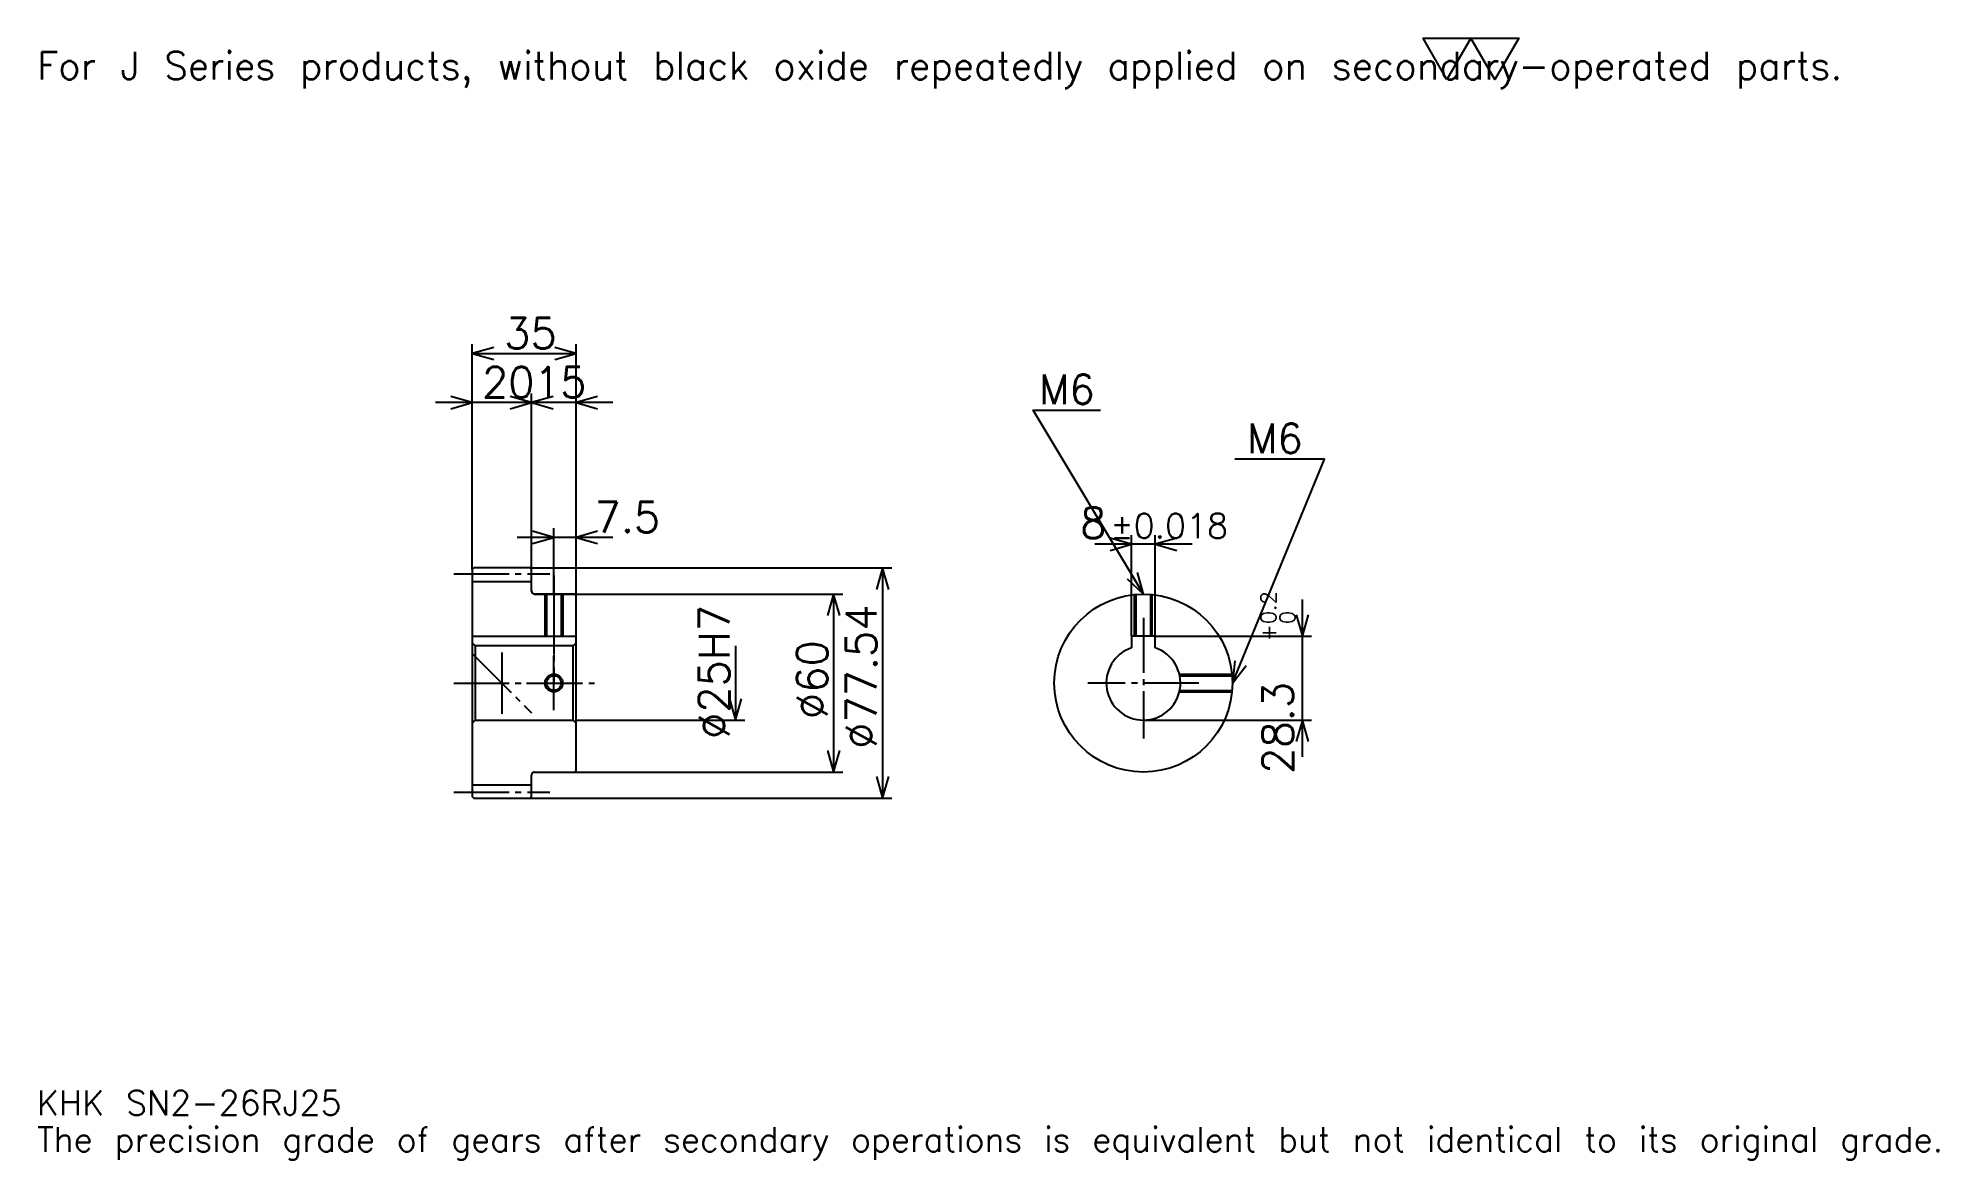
# Model space of a CAD drawing. Extents: x 21 to 661, y 8 to 386.
import ezdxf

# ---------------------------------------------------------------- set-up
doc = ezdxf.new("R2010")
doc.units = 0
doc.linetypes.add('DASHDOT', pattern=[24.782608, 18.586957, -2.065217, 2.065217, -2.065217])
doc.layers.get('0').update_dxf_attribs({"linetype": 'CONTINUOUS'})
doc.layers.add('DASHDOT', color=6, linetype='DASHDOT')
doc.styles.add('KANJI', font='TXT', dxfattribs={"bigfont": 'BIGFONT'})

msp = doc.modelspace()

# ---------------------------------------------------------------- linework, layer by layer
at = {"color": 5}
for p, q in [((167.282593, 207.084778), (167.282593, 282.46521)), ((202.282593, 207.084778), (202.282593, 282.46521)), ((167.282593, 279.367371), (202.282593, 279.367371)), ((199.673889, 262.845642), (154.891296, 262.845642)), ((214.673889, 262.845642), (174.891281, 262.845642)), ((187.282593, 207.084778), (187.282593, 265.943481)), ((194.782593, 207.084778), (194.782593, 220.508682)), ((389.369568, 184.115219), (389.369568, 218.191299)), ((397.369568, 184.115219), (397.369568, 218.191299)), ((214.673889, 217.410858), (182.391296, 217.410858)), ((409.760864, 215.093475), (376.978241, 215.093475)), ((167.282593, 206.584778), (167.282593, 207.084778)), ((186.782593, 207.084778), (202.282593, 207.084778)), ((187.282593, 206.584778), (187.282593, 207.084778)), ((194.782593, 198.315216), (194.782593, 207.084778)), ((194.782593, 198.315216), (194.782593, 207.084778)), ((202.282593, 207.084778), (308.641296, 207.084778)), ((202.282593, 197.815216), (202.282593, 207.084778)), ((305.543457, 207.084778), (305.543457, 129.545654)), ((188.282593, 198.315216), (202.282593, 198.315216)), ((202.282593, 198.315216), (292.119537, 198.315216)), ((289.021729, 198.315216), (289.021729, 138.315216)), ((446.934753, 143.42392), (446.934753, 196.506516)), ((255.978241, 180.815216), (255.978241, 155.815216)), ((397.369568, 184.115219), (450.032593, 184.115219)), ((202.282593, 155.815216), (259.07605, 155.815216)), ((393.369568, 155.815216), (450.032593, 155.815216)), ((188.282593, 138.315216), (202.282593, 138.315216)), ((202.282593, 138.315216), (292.119537, 138.315216)), ((186.782593, 129.545654), (202.282593, 129.545654)), ((202.282593, 129.545654), (308.641296, 129.545654))]:
    msp.add_line(p, q, dxfattribs=at)
at = {"color": 4}
for p, q in [((167.282593, 202.584778), (187.282593, 202.584778)), ((167.282593, 184.115219), (202.282593, 184.115219)), ((168.282593, 180.815216), (168.282593, 155.815216)), ((201.282593, 180.815216), (202.282593, 181.815216)), ((201.282593, 155.815216), (202.282593, 154.815216)), ((167.282593, 134.045654), (187.282593, 134.045654))]:
    msp.add_line(p, q, dxfattribs=at)
at = {"color": 7}
msp.add_line((177.282593, 178.641296), (177.282593, 157.989136), dxfattribs=at)
msp.add_lwpolyline([(495.652161, 371.739136), (487.597809, 385.700012), (519.815186, 385.700012), (511.760864, 371.739136), (503.706512, 385.700012), (495.652161, 371.739136)], dxfattribs=at)
at = {"color": 5}
for points in [[(174.510849, 281.432587), (167.282593, 279.367371), (174.510849, 277.302155)], [(195.054337, 277.302155), (202.282593, 279.367371), (195.054337, 281.432587)], [(160.054337, 260.780426), (167.282593, 262.845642), (160.054337, 264.910858)], [(180.054337, 260.780426), (187.282593, 262.845642), (180.054337, 264.910858)], [(194.510849, 264.910858), (187.282593, 262.845642), (194.510849, 260.780426)], [(209.510849, 264.910858), (202.282593, 262.845642), (209.510849, 260.780426)], [(393.369568, 198.315216), (356.195618, 260.271729), (378.913025, 260.271729)], [(423.369537, 168.315216), (454.347809, 243.75), (424.195648, 243.75)], [(187.554337, 215.345642), (194.782593, 217.410858), (187.554337, 219.476074)], [(209.510849, 219.476074), (202.282593, 217.410858), (209.510849, 215.345642)], [(382.141296, 213.028259), (389.369568, 215.093475), (382.141296, 217.158691)], [(404.597809, 217.158691), (397.369568, 215.093475), (404.597809, 213.028259)], [(307.608673, 199.856506), (305.543457, 207.084778), (303.478241, 199.856506)], [(387.87973, 203.450851), (393.369568, 198.315216), (391.42157, 205.575943)], [(291.086945, 191.08696), (289.021729, 198.315216), (286.956512, 191.08696)], [(444.869537, 191.343475), (446.934753, 184.115219), (448.999969, 191.343475)], [(424.204987, 175.786148), (423.369537, 168.315216), (428.025787, 174.217087)], [(253.913025, 163.043472), (255.978241, 155.815216), (258.043457, 163.043472)], [(448.999969, 148.58696), (446.934753, 155.815216), (444.869537, 148.58696)], [(286.956512, 145.543472), (289.021729, 138.315216), (291.086945, 145.543472)], [(303.478241, 136.773926), (305.543457, 129.545654), (307.608673, 136.773926)]]:
    msp.add_lwpolyline(points, dxfattribs=at)
at = {"color": 4}
for points in [[(187.282593, 199.315216), (187.282593, 206.584778), (186.782593, 207.084778), (167.782593, 207.084778), (167.282593, 206.584778), (167.282593, 154.815216)], [(188.282593, 138.315216), (201.782593, 138.315216), (202.282593, 138.815216), (202.282593, 197.815216), (201.782593, 198.315216), (188.282593, 198.315216)], [(191.782593, 198.315216), (191.782593, 184.115219)], [(192.322601, 198.315216), (192.322601, 184.115219)], [(197.242584, 198.315216), (197.242584, 184.115219)], [(197.782593, 198.315216), (197.782593, 184.115219)], [(390.369568, 184.115219), (390.369568, 198.164841)], [(390.909546, 184.115219), (390.909546, 198.214188)], [(395.829559, 184.115219), (395.829559, 198.214188)], [(396.369568, 184.115219), (396.369568, 198.164841)], [(167.282593, 154.815216), (168.282593, 155.815216), (201.282593, 155.815216), (201.282593, 180.815216), (168.282593, 180.815216), (167.282593, 181.815216)], [(397.369568, 180.157928), (397.369568, 184.115219), (389.369568, 184.115219), (389.369568, 180.157928)], [(405.504211, 171.315216), (423.219177, 171.315216)], [(405.625092, 170.775223), (423.268524, 170.775223)], [(405.504211, 165.315216), (423.219177, 165.315216)], [(405.625092, 165.855209), (423.268524, 165.855209)], [(167.282593, 154.815216), (167.282593, 130.045654), (167.782593, 129.545654), (186.782593, 129.545654), (187.282593, 130.045654), (187.282593, 137.315216)]]:
    msp.add_lwpolyline(points, dxfattribs=at)
for centre, radius in [((393.369568, 168.315216), 30), ((194.782593, 168.315216), 2.46)]:
    msp.add_circle(centre, radius, dxfattribs=at)
at = {"color": 7}
msp.add_circle((194.782593, 168.315216), 3, dxfattribs=at)
at = {"color": 4}
for centre, radius, start, end in [((188.282593, 199.315216), 1, 180, 270), ((393.369568, 168.315216), 12.5, 108.662925185, 71.337074815), ((188.282593, 137.315216), 1, 90, 180)]:
    msp.add_arc(centre, radius, start, end, dxfattribs=at)
at = {"layer": 'DASHDOT', "color": 7}
for p, q in [((161.086945, 205.084778), (193.478241, 205.084778)), ((194.782593, 198.315216), (194.782593, 168.315216)), ((393.369568, 190.310867), (393.369568, 149.619568)), ((167.282593, 178.315216), (187.282593, 158.315216)), ((161.086945, 168.315216), (208.478241, 168.315216)), ((412.065186, 168.315216), (374.673889, 168.315216)), ((161.086945, 131.545654), (193.478241, 131.545654))]:
    msp.add_line(p, q, dxfattribs=at)
for points in [[(194.782593, 204.510864), (194.782593, 177.919556)], [(194.782593, 159.119568), (194.782593, 177.510864)], [(185.586945, 168.315216), (203.978241, 168.315216)]]:
    msp.add_lwpolyline(points, dxfattribs=at)

# ---------------------------------------------------------------- texts
at = {"color": 7, "style": 'KANJI'}
for s, height, p in [('For J Series products, without black oxide repeatedly applied on secondary-operated parts.', 9.293478, (20.652174, 371.739136)), ('35', 10.326087, (178.070633, 281.019562)), ('20', 10.326087, (170.570633, 264.497803)), ('15', 10.326087, (188.070633, 264.497803)), ('M6', 9.913044, (358.260864, 262.336945)), ('M6', 9.913044, (428.32608, 245.815216)), ('7.5', 10.326087, (208.478241, 219.063034)), ('8', 10.326087, (372.054474, 217.158691)), ('%%p0.018', 8.26087, (382.276001, 217.158691)), ('KHK SN2-26RJ25', 8.26087, (20.652174, 22.717392)), ('The precision grade of gears after secondary operations is equivalent but not identical to its original grade.', 8.26087, (20.652174, 10.326087))]:
    msp.add_text(s, height=height, dxfattribs=at).set_placement(p)
for s, height, p in [('0.2', 5.163043, (438.054321, 188.169846)), ('%%c25H7', 10.326087, (253.913025, 149.470108)), ('%%c77.54', 10.326087, (303.478241, 146.114136)), ('+', 5.163043, (438.054321, 182.387238)), ('0', 5.163043, (444.456482, 188.169846)), ('%%c60', 10.326087, (286.956512, 156.182068)), ('28.3', 10.326087, (443.836914, 137.691833))]:
    msp.add_text(s, height=height, rotation=90, dxfattribs=at).set_placement(p)

doc.saveas('drawing.dxf')
